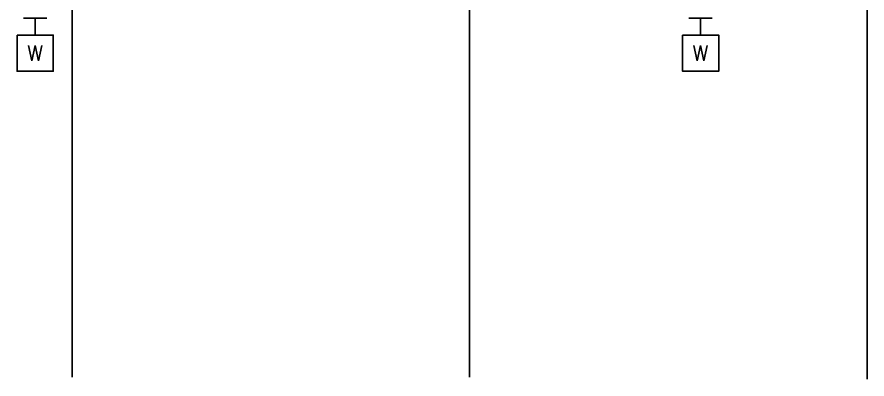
# Model space of a CAD drawing. Header units: millimetres. Extents: x 626570 to 643256, y 6233 to 11343.
# Drawn here: x 641724 to 642648, y 6625 to 7019 of the extents above; entities that cross this region are included whole.
import ezdxf
from ezdxf.enums import TextEntityAlignment as Align

# ---------------------------------------------------------------- set-up
doc = ezdxf.new("R2010")
doc.units = ezdxf.units.MM
doc.header["$LTSCALE"] = 4000
doc.header["$MEASUREMENT"] = 0
doc.linetypes.add('DASHDOT', pattern=[1, 0.5, -0.25, 0, -0.25])
doc.layers.get('0').update_dxf_attribs({"linetype": 'CONTINUOUS'})
doc.layers.add('LTG', color=6, linetype='CONTINUOUS')
doc.layers.add('MASTERFOUNDATION_1', color=4, linetype='DASHDOT')
doc.styles.get("Standard").update_dxf_attribs({"font": 'simplex.shx'})

# ---------------------------------------------------------------- blocks, each defined once
blk = doc.blocks.new('WD')
for p, q in [((322, 0), (-322, 0)), ((0, -465), (0, 0))]:
    blk.add_line(p, q)
blk.add_lwpolyline([(-500, -465), (-500, -1465), (500, -1465), (500, -465)], close=True)
blk.add_text('W', height=430).set_placement((0, -965), align=Align.MIDDLE)

msp = doc.modelspace()

# ---------------------------------------------------------------- linework, layer by layer
at = {"layer": 'MASTERFOUNDATION_1', "linetype": 'DASHDOT'}
for p, q in [((641784.02, 6627.53), (641784.02, 11123.23)), ((642216.03, 6627.53), (642216.03, 11123.23)), ((642648.04, 6625.4), (642648.04, 11123.23))]:
    msp.add_line(p, q, dxfattribs=at)

# ---------------------------------------------------------------- block references
at = {"layer": 'LTG', "xscale": 0.03937008, "yscale": 0.03937008, "zscale": 0.03937008}
for p in [(641743.84, 7017.79), (642467.2, 7017.79)]:
    msp.add_blockref('WD', p, dxfattribs=at)

doc.saveas('drawing.dxf')
